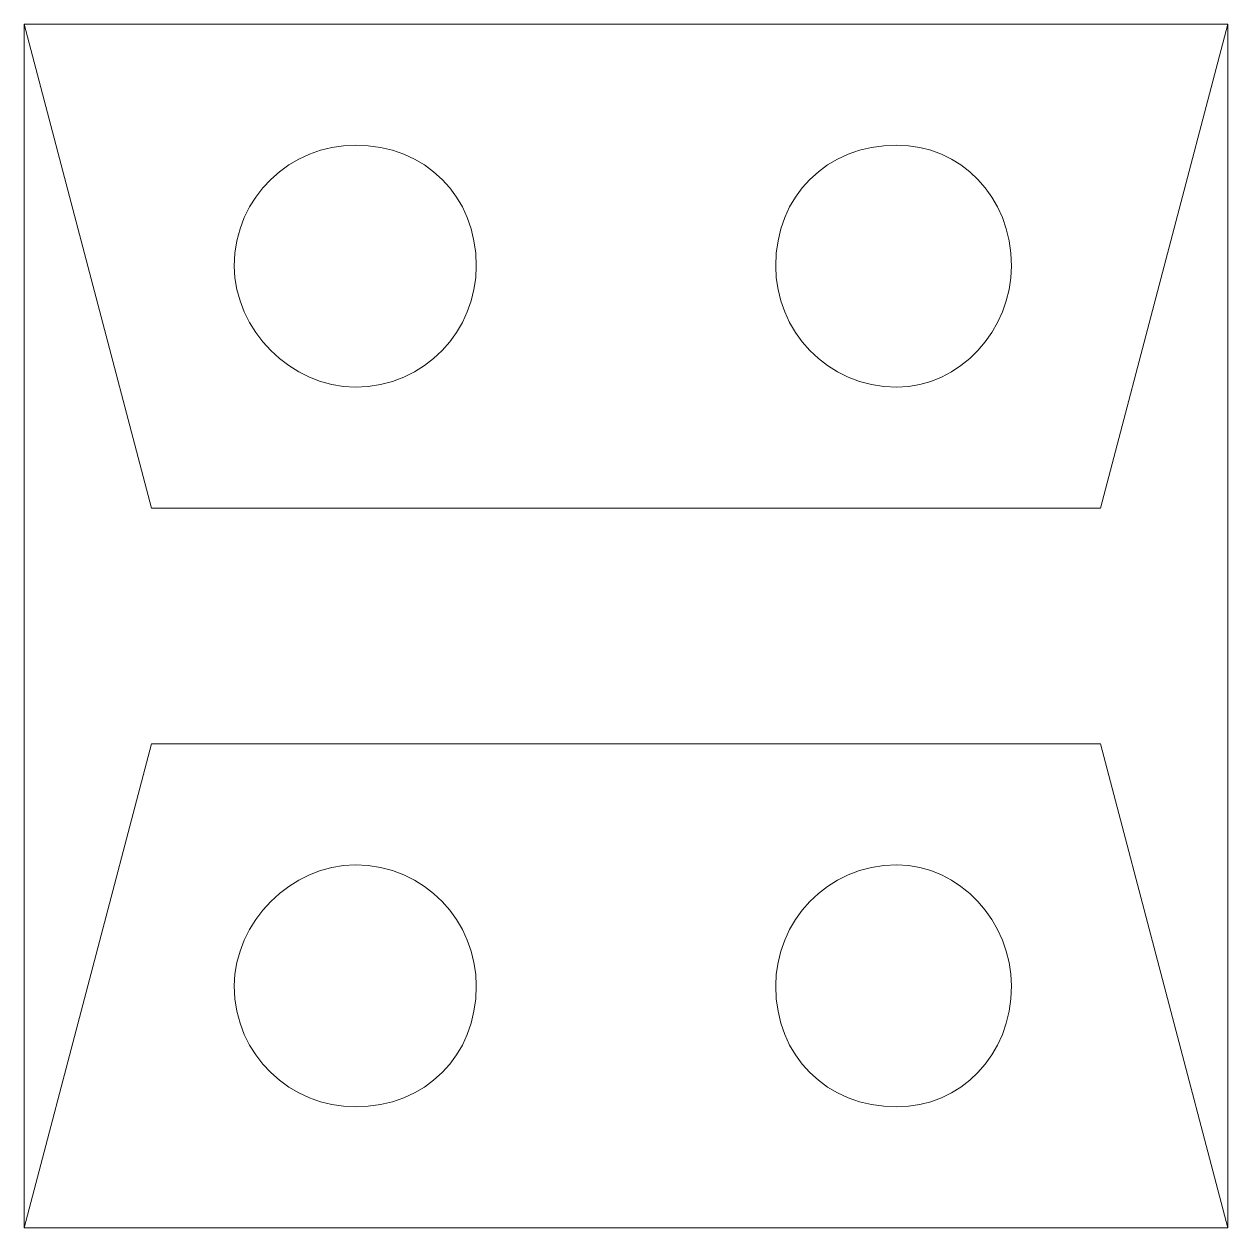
# Model space of a CAD drawing. Header units: metres. Extents: x 87 to 313, y 27 to 254.
import ezdxf

# ---------------------------------------------------------------- set-up
doc = ezdxf.new("R2010")
doc.units = ezdxf.units.M
doc.layers.add('STROKE_WHITE_FFFFFF', color=7, linetype='Continuous', true_color=0xffffff)

msp = doc.modelspace()

# ---------------------------------------------------------------- linework, layer by layer
at = {"layer": 'STROKE_WHITE_FFFFFF', "lineweight": 0, "true_color": 0xffffff}
for points in [[(86.55, 253.95), (313.35, 253.95), (313.35, 27.15), (86.55, 27.15), (86.55, 253.95)], [(313.35, 253.95), (289.35, 162.75), (110.55, 162.75), (86.55, 253.95)], [(171.75, 208.35), (171.64, 210.78), (171.31, 213.12), (170.78, 215.36), (170.04, 217.48), (169.12, 219.49), (168.02, 221.36), (166.74, 223.11), (165.3, 224.7), (163.71, 226.14), (161.96, 227.42), (160.09, 228.52), (158.08, 229.44), (155.96, 230.18), (153.72, 230.71), (151.38, 231.04), (148.95, 231.15), (146.72, 231.04), (144.52, 230.71), (142.39, 230.18), (140.32, 229.44), (138.34, 228.52), (136.46, 227.42), (134.69, 226.14), (133.05, 224.7), (131.55, 223.11), (130.2, 221.36), (129.02, 219.49), (128.02, 217.48), (127.23, 215.36), (126.64, 213.12), (126.27, 210.78), (126.15, 208.35), (126.27, 206.12), (126.64, 203.92), (127.23, 201.79), (128.02, 199.72), (129.02, 197.74), (130.2, 195.86), (131.55, 194.09), (133.05, 192.45), (134.69, 190.95), (136.46, 189.6), (138.34, 188.42), (140.32, 187.42), (142.39, 186.63), (144.52, 186.04), (146.72, 185.67), (148.95, 185.55), (151.38, 185.67), (153.72, 186.04), (155.96, 186.63), (158.08, 187.42), (160.09, 188.42), (161.96, 189.6), (163.71, 190.95), (165.3, 192.45), (166.74, 194.09), (168.02, 195.86), (169.12, 197.74), (170.04, 199.72), (170.78, 201.79), (171.31, 203.92), (171.64, 206.12), (171.75, 208.35)], [(272.55, 208.35), (272.44, 210.78), (272.11, 213.12), (271.58, 215.36), (270.86, 217.48), (269.96, 219.49), (268.88, 221.36), (267.64, 223.11), (266.25, 224.7), (264.72, 226.14), (263.06, 227.42), (261.28, 228.52), (259.39, 229.44), (257.4, 230.18), (255.32, 230.71), (253.17, 231.04), (250.95, 231.15), (248.52, 231.04), (246.18, 230.71), (243.94, 230.18), (241.82, 229.44), (239.81, 228.52), (237.94, 227.42), (236.19, 226.14), (234.6, 224.7), (233.16, 223.11), (231.88, 221.36), (230.78, 219.49), (229.86, 217.48), (229.12, 215.36), (228.59, 213.12), (228.26, 210.78), (228.15, 208.35), (228.26, 206.12), (228.59, 203.92), (229.12, 201.79), (229.86, 199.72), (230.78, 197.74), (231.88, 195.86), (233.16, 194.09), (234.6, 192.45), (236.19, 190.95), (237.94, 189.6), (239.81, 188.42), (241.82, 187.42), (243.94, 186.63), (246.18, 186.04), (248.52, 185.67), (250.95, 185.55), (253.17, 185.67), (255.32, 186.04), (257.4, 186.63), (259.39, 187.42), (261.28, 188.42), (263.06, 189.6), (264.72, 190.95), (266.25, 192.45), (267.64, 194.09), (268.88, 195.86), (269.96, 197.74), (270.86, 199.72), (271.58, 201.79), (272.11, 203.92), (272.44, 206.12), (272.55, 208.35)], [(313.35, 27.15), (289.35, 118.35), (110.55, 118.35), (86.55, 27.15)], [(171.75, 72.75), (171.64, 74.98), (171.31, 77.17), (170.78, 79.31), (170.04, 81.37), (169.12, 83.36), (168.02, 85.24), (166.74, 87.01), (165.3, 88.65), (163.71, 90.15), (161.96, 91.5), (160.09, 92.68), (158.08, 93.67), (155.96, 94.47), (153.72, 95.06), (151.38, 95.43), (148.95, 95.55), (146.72, 95.43), (144.52, 95.06), (142.39, 94.47), (140.32, 93.67), (138.34, 92.68), (136.46, 91.5), (134.69, 90.15), (133.05, 88.65), (131.55, 87.01), (130.2, 85.24), (129.02, 83.36), (128.02, 81.37), (127.23, 79.31), (126.64, 77.17), (126.27, 74.98), (126.15, 72.75), (126.27, 70.32), (126.64, 67.98), (127.23, 65.74), (128.02, 63.62), (129.02, 61.61), (130.2, 59.74), (131.55, 57.99), (133.05, 56.4), (134.69, 54.96), (136.46, 53.68), (138.34, 52.58), (140.32, 51.66), (142.39, 50.92), (144.52, 50.39), (146.72, 50.06), (148.95, 49.95), (151.38, 50.06), (153.72, 50.39), (155.96, 50.92), (158.08, 51.66), (160.09, 52.58), (161.96, 53.68), (163.71, 54.96), (165.3, 56.4), (166.74, 57.99), (168.02, 59.74), (169.12, 61.61), (170.04, 63.62), (170.78, 65.74), (171.31, 67.98), (171.64, 70.32), (171.75, 72.75)], [(272.55, 72.75), (272.44, 74.98), (272.11, 77.17), (271.58, 79.31), (270.86, 81.37), (269.96, 83.36), (268.88, 85.24), (267.64, 87.01), (266.25, 88.65), (264.72, 90.15), (263.06, 91.5), (261.28, 92.68), (259.39, 93.67), (257.4, 94.47), (255.32, 95.06), (253.17, 95.43), (250.95, 95.55), (248.52, 95.43), (246.18, 95.06), (243.94, 94.47), (241.82, 93.67), (239.81, 92.68), (237.94, 91.5), (236.19, 90.15), (234.6, 88.65), (233.16, 87.01), (231.88, 85.24), (230.78, 83.36), (229.86, 81.37), (229.12, 79.31), (228.59, 77.17), (228.26, 74.98), (228.15, 72.75), (228.26, 70.32), (228.59, 67.98), (229.12, 65.74), (229.86, 63.62), (230.78, 61.61), (231.88, 59.74), (233.16, 57.99), (234.6, 56.4), (236.19, 54.96), (237.94, 53.68), (239.81, 52.58), (241.82, 51.66), (243.94, 50.92), (246.18, 50.39), (248.52, 50.06), (250.95, 49.95), (253.17, 50.06), (255.32, 50.39), (257.4, 50.92), (259.39, 51.66), (261.28, 52.58), (263.06, 53.68), (264.72, 54.96), (266.25, 56.4), (267.64, 57.99), (268.88, 59.74), (269.96, 61.61), (270.86, 63.62), (271.58, 65.74), (272.11, 67.98), (272.44, 70.32), (272.55, 72.75)]]:
    msp.add_lwpolyline(points, dxfattribs=at)

doc.saveas('drawing.dxf')
